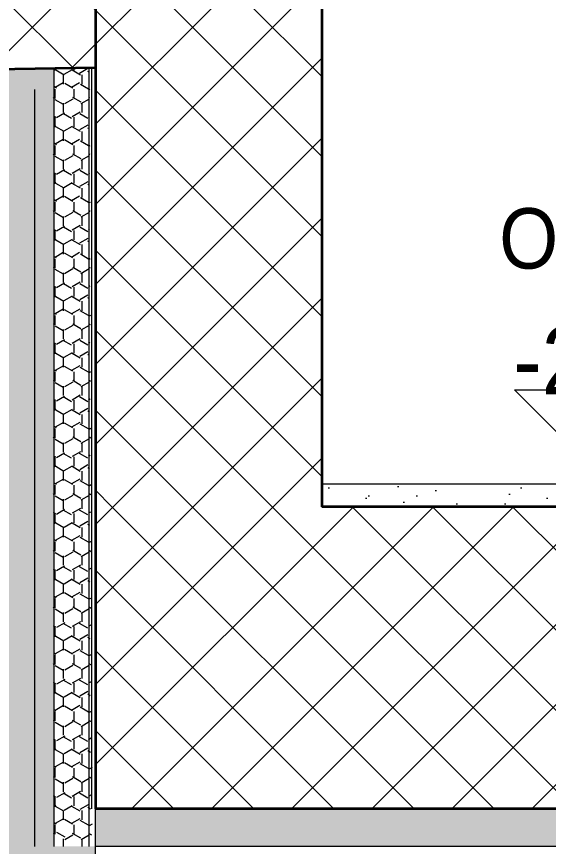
# Model space of a CAD drawing. Header units: metres. Extents: x -0.64 to 0.89, y -0.01 to 0.61.
# Drawn here: x 0.33487 to 0.34895, y 0.14265 to 0.16464 of the extents above; entities that cross this region are included whole.
import ezdxf
from ezdxf.xclip import XClip

# ---------------------------------------------------------------- set-up
doc = ezdxf.new("R2010")
doc.units = ezdxf.units.M
doc.header["$MEASUREMENT"] = 0
doc.header["$XCLIPFRAME"] = 0
for name, color, linetype in [('010 Aussenwände Bauteilschraffuren', 7, 'Continuous'), ('011_Stift 1.Grau', 7, 'Continuous'), ('011_Stift 2.Gelb', 7, 'Continuous'), ('015 Innenwände', 7, 'Continuous'), ('015 Innenwände Bauteilschraffuren', 7, 'Continuous'), ('015 Innenwände Schichttrennlinien', 7, 'Continuous'), ('030 Bodenaufbauten', 7, 'Continuous'), ('035 Decken', 7, 'Continuous'), ('035 Decken Bauteilschraffuren', 7, 'Continuous'), ('035 Decken Schichttrennlinien', 7, 'Continuous'), ('060 Möbel Einbau', 7, 'Continuous'), ('060 Möbel Einbau Bauteilschraffuren', 7, 'Continuous'), ('120 Bemassungen Detail', 7, 'Continuous')]:
    doc.layers.add(name, color=color, linetype=linetype)
doc.styles.add('ERSTELLTER_STIL_5', font='Arial.ttf', dxfattribs={"width": 0.9})
doc.linetypes.add('Bitumen - 1-Lag. 1_5', pattern='A,0,[6,51.6.4.1 Schutzraum1.Shx,S=1.5873e-05,R=0,X=0,Y=0],-0.002,0', length=0.002)
doc.linetypes.add('Drainmatte', pattern='A,0,[4,51.6.4.1 Schutzraum1.Shx,S=2.38095e-05,R=0,X=0,Y=1.351e-15],-0.003,0', length=0.003)
pattern_1 = [(90, (-2.9707891, 0.2078478), (-0.0004330127, 0), [0.00025, -0.0005]), (90, (-2.9710056, 0.2082228), (-0.0004330127, 0), [0.00025, -0.0005]), (150, (-2.9707891, 0.2080978), (0.00021650635, 0.000375), [0.00025, -0.0005]), (150, (-2.9712221, 0.2080978), (0.00021650635, 0.000375), [0.00025, -0.0005]), (210, (-2.9707891, 0.2078478), (-0.00021650635, 0.000375), [0.00025, -0.0005]), (210, (-2.9712221, 0.2078478), (-0.00021650635, 0.000375), [0.00025, -0.0005])]
pattern_2 = [(45, (-2.9707891, 0.2078478), (-0.0010606602, 0.0010606602), []), (135, (-2.9707891, 0.2078478), (0.0010606602, 0.0010606602), [])]

# ---------------------------------------------------------------- blocks, each defined once
blk = doc.blocks.new('Zeichnung_3_2', base_point=(-2.970789, 0.207848))
at = {"layer": '010 Aussenwände Bauteilschraffuren', "linetype": 'Continuous', "lineweight": 0, "true_color": 0x000000}
h = blk.add_hatch(dxfattribs=at)
h.set_pattern_fill('Dämmstoff__Polystyrol_XP_F0', color=18, style=0, pattern_type=2)
h.set_pattern_definition(pattern_1)
h.paths.add_polyline_path([(0.427551, 0.143648), (0.336958, 0.143648), (0.336958, 0.142648), (0.427551, 0.142648)])
at = {"layer": '015 Innenwände Bauteilschraffuren', "linetype": 'Continuous', "lineweight": 0, "true_color": 0x000000}
h = blk.add_hatch(dxfattribs=at)
h.set_pattern_fill('Beton_0002', color=18, style=0, pattern_type=2)
h.set_pattern_definition(pattern_2)
h.paths.add_polyline_path([(0.342958, 0.170248), (0.336958, 0.170248), (0.336958, 0.151648), (0.342958, 0.151648)])
h = blk.add_hatch(dxfattribs=at)
h.set_pattern_fill('Dämmstoff__Polystyrol_XP_F0', color=18, style=0, pattern_type=2)
h.set_pattern_definition(pattern_1)
h.paths.add_polyline_path([(0.335858, 0.142648), (0.336858, 0.142648), (0.336794, 0.163285), (0.335858, 0.163269)])
at = {"layer": '030 Bodenaufbauten', "linetype": 'Continuous', "lineweight": 0, "true_color": 0xe4dfdb}
blk.add_hatch(color=254, dxfattribs=at).paths.add_polyline_path([(0.217571, 0.202777), (0.217571, 0.128823), (0.427551, 0.128823), (0.427551, 0.140648), (0.336958, 0.140648), (0.336958, 0.142648), (0.335858, 0.142648), (0.335858, 0.163269), (0.247924, 0.161734), (0.247919, 0.191777), (0.335856, 0.193206), (0.335865, 0.204927), (0.380865, 0.205662), (0.380858, 0.206237), (0.309482, 0.205166), (0.309515, 0.202966), (0.303515, 0.202877)])
at = {"layer": '035 Decken Bauteilschraffuren', "linetype": 'Continuous', "lineweight": 0, "true_color": 0x000000}
h = blk.add_hatch(dxfattribs=at)
h.set_pattern_fill('Unterlagsboden_0002', color=18, style=0, pattern_type=2)
h.set_pattern_definition([(45, (-2.9707891, 0.2098478), (-0.0006363961, 0.0006363961), [0, -0.0006, 0, -0.0009]), (110, (-2.9687891, 0.2098478), (0.00084572336, 0.00030781813), [0, -0.00044, 0, -0.00076])])
h.paths.add_polyline_path([(0.371045, 0.152248), (0.342958, 0.152248), (0.342958, 0.151648), (0.371045, 0.151648)])
h = blk.add_hatch(dxfattribs=at)
h.set_pattern_fill('Beton_0002', color=18, style=0, pattern_type=2)
h.set_pattern_definition(pattern_2)
h.paths.add_polyline_path([(0.336958, 0.143648), (0.371045, 0.143648), (0.371045, 0.151648), (0.342958, 0.151648), (0.336958, 0.151648)])
at = {"layer": '060 Möbel Einbau Bauteilschraffuren', "linetype": 'Continuous', "lineweight": 0, "true_color": 0x000000}
h = blk.add_hatch(dxfattribs=at)
h.set_pattern_fill('Beton_0002', color=18, style=0, pattern_type=2)
h.set_pattern_definition(pattern_2)
h.paths.add_polyline_path([(0.336958, 0.168289), (0.25504, 0.166859), (0.25504, 0.186901), (0.247924, 0.161734), (0.336958, 0.163288)])
at = {"layer": '011_Stift 1.Grau', "color": 7, "linetype": 'Bitumen - 1-Lag. 1_5', "lineweight": 13, "ltscale": 1000, "flags": 128}
blk.add_lwpolyline([(0.336794, 0.142648), (0.336794, 0.162866), (0.336794, 0.163285)], dxfattribs=at)
at = {"layer": '011_Stift 2.Gelb', "color": 7, "linetype": 'Drainmatte', "lineweight": 13, "ltscale": 1000}
blk.add_line((0.335352, 0.142648), (0.335352, 0.162709), dxfattribs=at)
at = {"layer": '015 Innenwände', "color": 7, "linetype": 'Continuous', "lineweight": 35, "ltscale": 1000}
for p, q in [((0.336958, 0.170248), (0.336958, 0.143648)), ((0.342958, 0.170248), (0.342958, 0.152248))]:
    blk.add_line(p, q, dxfattribs=at)
at = {"layer": '015 Innenwände', "color": 7, "linetype": 'Continuous', "lineweight": 20, "ltscale": 1000}
blk.add_line((0.335858, 0.163269), (0.335858, 0.142648), dxfattribs=at)
at = {"layer": '015 Innenwände Schichttrennlinien', "color": 7, "linetype": 'Continuous', "lineweight": 13, "ltscale": 1000}
blk.add_line((0.336858, 0.163286), (0.336858, 0.143648), dxfattribs=at)
at = {"layer": '015 Innenwände Schichttrennlinien', "color": 7, "linetype": 'Continuous', "lineweight": 35, "ltscale": 1000}
blk.add_line((0.342958, 0.152248), (0.342958, 0.151648), dxfattribs=at)
at = {"layer": '035 Decken', "color": 7, "linetype": 'Continuous', "lineweight": 20, "ltscale": 1000, "flags": 128}
for points in [[(0.427551, 0.152248), (0.371045, 0.152248), (0.342958, 0.152248)], [(0.336958, 0.140648), (0.336958, 0.143648)], [(0.427551, 0.142648), (0.371045, 0.142648), (0.336958, 0.142648)]]:
    blk.add_lwpolyline(points, dxfattribs=at)
at = {"layer": '035 Decken Schichttrennlinien', "color": 7, "linetype": 'Continuous', "lineweight": 35, "ltscale": 1000, "flags": 128}
for points in [[(0.427551, 0.151648), (0.371045, 0.151648), (0.342958, 0.151648)], [(0.427551, 0.143648), (0.371045, 0.143648), (0.336958, 0.143648)]]:
    blk.add_lwpolyline(points, dxfattribs=at)
at = {"layer": '060 Möbel Einbau', "color": 7, "linetype": 'Continuous', "lineweight": 35, "ltscale": 1000}
blk.add_line((0.336958, 0.163288), (0.247924, 0.161734), dxfattribs=at)
at = {"layer": '120 Bemassungen Detail', "color": 7, "linetype": 'Continuous', "lineweight": 13, "ltscale": 1000}
for p, q in [((0.350553, 0.152248), (0.348053, 0.154748)), ((0.348053, 0.154748), (0.353053, 0.154748)), ((0.350553, 0.152248), (0.348553, 0.152248))]:
    blk.add_line(p, q, dxfattribs=at)
at = {"layer": '120 Bemassungen Detail', "color": 7, "linetype": 'Continuous', "lineweight": 13, "attachment_point": 7, "style": 'ERSTELLTER_STIL_5'}
for s, insert, char_height in [('\\A1;{\\pql;\\fArial|b0|i0|c0|p0;\\W0.900000;OK F.B.}', (0.34765, 0.157941), 0.0016), ('\\A1;{\\pql;\\fArial|b0|i0|c0|p0;\\W0.900000;-2.78}', (0.348021, 0.154601), 0.0018)]:
    blk.add_mtext(s, dxfattribs=dict(at, insert=insert, char_height=char_height))

msp = doc.modelspace()

# ---------------------------------------------------------------- block references
at = {"layer": '011_Stift 1.Grau', "color": 7, "linetype": 'Continuous', "lineweight": 13, "ltscale": 1000}
ref = msp.add_blockref('Zeichnung_3_2', (-2.970789, 0.207848), dxfattribs=at)
XClip(ref).set_block_clipping_path([(0.2175707065, 0.1288228011), (0.427550655, 0.270042583)])

doc.saveas('drawing.dxf')
